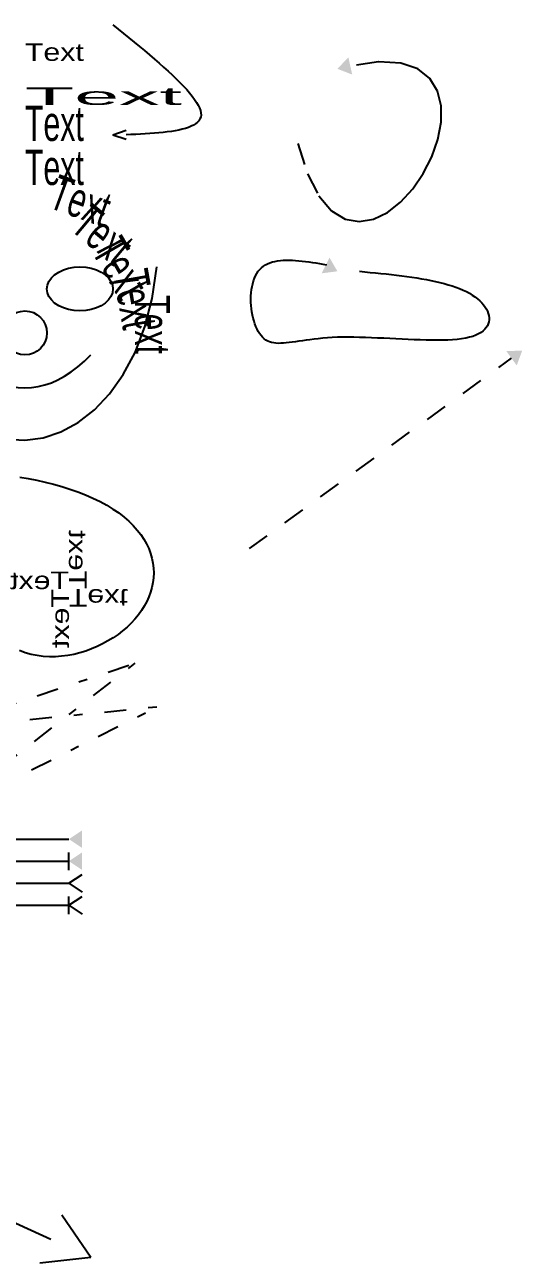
# Model space of a CAD drawing. Extents: x 0.8 to 85.3, y 0.7 to 76.2.
# Drawn here: x 56.6 to 85.3, y 4.5 to 75.9 of the extents above; entities that cross this region are included whole.
import ezdxf

# ---------------------------------------------------------------- set-up
doc = ezdxf.new("R2010")
doc.units = 0
doc.linetypes.add('FCJDASH1', pattern=[2.54, 1.27, -1.27])
doc.linetypes.add('FCJDASH4', pattern=[4.318, 0.508, -1.27, 1.27, -1.27])
doc.layers.add('L00_', color=7, linetype='CONTINUOUS')
doc.layers.add('L02_', color=1, linetype='CONTINUOUS')

msp = doc.modelspace()

# ---------------------------------------------------------------- linework, layer by layer
at = {"layer": 'L00_'}
for p, q in [((61.722, 75.946), (62.0314, 75.6947)), ((62.0314, 75.6947), (62.3398, 75.4438)), ((62.3398, 75.4438), (62.6461, 75.1938)), ((62.6461, 75.1938), (62.9494, 74.945)), ((62.9494, 74.945), (63.2486, 74.6978)), ((63.2486, 74.6978), (63.5427, 74.4528)), ((63.5427, 74.4528), (63.8306, 74.2102)), ((63.8306, 74.2102), (64.1115, 73.9704)), ((64.1115, 73.9704), (64.3842, 73.734)), ((64.3842, 73.734), (64.6477, 73.5014)), ((64.6477, 73.5014), (64.901, 73.2728)), ((64.901, 73.2728), (65.1431, 73.0488)), ((65.1431, 73.0488), (65.3729, 72.8298)), ((65.3729, 72.8298), (65.5895, 72.6161)), ((65.5895, 72.6161), (65.7918, 72.4082)), ((65.7918, 72.4082), (65.9789, 72.2066)), ((65.9789, 72.2066), (66.1496, 72.0115)), ((66.1496, 72.0115), (66.3029, 71.8235)), ((66.3029, 71.8235), (66.4379, 71.6429)), ((66.4379, 71.6429), (66.5536, 71.4701)), ((66.5536, 71.4701), (66.6488, 71.3057)), ((66.6488, 71.3057), (66.7227, 71.1499)), ((66.7227, 71.1499), (66.7741, 71.0032)), ((66.7741, 71.0032), (66.802, 70.866)), ((66.802, 70.866), (66.8058, 70.7386)), ((66.2329, 70.0899), (66.0776, 70.027)), ((66.3718, 70.1594), (66.2329, 70.0899)), ((66.4934, 70.236), (66.3718, 70.1594)), ((66.5967, 70.32), (66.4934, 70.236)), ((66.6806, 70.4118), (66.5967, 70.32)), ((66.7441, 70.5119), (66.6806, 70.4118)), ((66.7862, 70.6207), (66.7441, 70.5119)), ((66.8058, 70.7386), (66.7862, 70.6207)), ((62.7616, 69.6093), (62.484, 69.596)), ((63.0383, 69.623), (62.7616, 69.6093)), ((63.3128, 69.6375), (63.0383, 69.623)), ((63.5844, 69.6533), (63.3128, 69.6375)), ((63.8518, 69.6708), (63.5844, 69.6533)), ((64.1142, 69.6903), (63.8518, 69.6708)), ((64.3704, 69.7122), (64.1142, 69.6903)), ((64.6195, 69.7371), (64.3704, 69.7122)), ((64.8604, 69.7653), (64.6195, 69.7371)), ((65.0922, 69.7972), (64.8604, 69.7653)), ((65.3137, 69.8332), (65.0922, 69.7972)), ((65.5241, 69.8738), (65.3137, 69.8332)), ((65.7222, 69.9194), (65.5241, 69.8738)), ((65.907, 69.9703), (65.7222, 69.9194)), ((66.0776, 70.027), (65.907, 69.9703)), ((56.3446, 49.8353), (56.8323, 49.7593)), ((56.8323, 49.7593), (57.3215, 49.6674)), ((57.3215, 49.6674), (57.8096, 49.5601)), ((57.8096, 49.5601), (58.294, 49.4381)), ((58.294, 49.4381), (58.772, 49.302)), ((58.772, 49.302), (59.2411, 49.1524)), ((59.2411, 49.1524), (59.6987, 48.9899)), ((59.6987, 48.9899), (60.1422, 48.8151)), ((60.1422, 48.8151), (60.5688, 48.6288)), ((60.5688, 48.6288), (60.9761, 48.4314)), ((60.9761, 48.4314), (61.3613, 48.2236)), ((61.3613, 48.2236), (61.722, 48.006)), ((61.722, 48.006), (62.0559, 47.7793)), ((62.0559, 47.7793), (62.363, 47.5441)), ((62.363, 47.5441), (62.6435, 47.3012)), ((62.6435, 47.3012), (62.8977, 47.0512)), ((62.8977, 47.0512), (63.1261, 46.7949)), ((63.1261, 46.7949), (63.329, 46.533)), ((63.329, 46.533), (63.5066, 46.2661)), ((63.5066, 46.2661), (63.6593, 45.995)), ((63.6593, 45.995), (63.7875, 45.7203)), ((63.7875, 45.7203), (63.8915, 45.4429)), ((63.8915, 45.4429), (63.9716, 45.1633)), ((63.9716, 45.1633), (64.0281, 44.8823)), ((64.0281, 44.8823), (64.0615, 44.6006)), ((64.072, 44.3189), (64.0599, 44.0378)), ((64.0615, 44.6006), (64.072, 44.3189)), ((64.0256, 43.7582), (63.9695, 43.4807)), ((64.0599, 44.0378), (64.0256, 43.7582)), ((63.7929, 42.9347), (63.6731, 42.6677)), ((63.8918, 43.2059), (63.7929, 42.9347)), ((63.9695, 43.4807), (63.8918, 43.2059)), ((63.5328, 42.4057), (63.3723, 42.1492)), ((63.6731, 42.6677), (63.5328, 42.4057)), ((62.992, 41.656), (62.773, 41.4207)), ((63.1919, 41.8991), (62.992, 41.656)), ((63.3723, 42.1492), (63.1919, 41.8991)), ((62.0138, 40.7709), (61.7308, 40.5763)), ((62.2827, 40.9772), (62.0138, 40.7709)), ((62.5362, 41.1941), (62.2827, 40.9772)), ((62.773, 41.4207), (62.5362, 41.1941)), ((60.81, 40.0719), (60.4833, 39.9336)), ((61.1276, 40.2258), (60.81, 40.0719)), ((61.435, 40.3942), (61.1276, 40.2258)), ((61.7308, 40.5763), (61.435, 40.3942)), ((56.6616, 39.7162), (56.3266, 39.8403)), ((57.003, 39.6193), (56.6616, 39.7162)), ((57.3494, 39.5486), (57.003, 39.6193)), ((57.6996, 39.5032), (57.3494, 39.5486)), ((58.0523, 39.4822), (57.6996, 39.5032)), ((58.4061, 39.4844), (58.0523, 39.4822)), ((58.7599, 39.5091), (58.4061, 39.4844)), ((59.1124, 39.5551), (58.7599, 39.5091)), ((59.4623, 39.6216), (59.1124, 39.5551)), ((59.8082, 39.7074), (59.4623, 39.6216)), ((60.149, 39.8118), (59.8082, 39.7074)), ((60.4833, 39.9336), (60.149, 39.8118)), ((4.572, 28.956), (59.182, 28.956)), ((4.572, 27.686), (59.182, 27.686)), ((4.572, 26.416), (59.182, 26.416)), ((4.572, 25.146), (59.182, 25.146))]:
    msp.add_line(p, q, dxfattribs=at)
at = {"layer": 'L00_', "linetype": 'FCJDASH1'}
msp.add_line((69.596, 45.72), (84.7273, 56.7024), dxfattribs=at)
msp.add_lwpolyline([(72.39, 69.088), (72.9442, 67.3512), (73.6, 66.075), (74.3336, 65.2169), (75.1209, 64.7347), (75.9378, 64.586), (76.7604, 64.7284), (77.5646, 65.1196), (78.3264, 65.7172), (79.0218, 66.4789), (79.6268, 67.3622), (80.1173, 68.3249), (80.4695, 69.3245), (80.6591, 70.3188), (80.6623, 71.2653), (80.4549, 72.1217), (80.0131, 72.8457), (79.3127, 73.3948), (78.3298, 73.7268), (77.0403, 73.7992), (75.4202, 73.5697)], dxfattribs=at)
at = {"layer": 'L00_'}
for points in [[(61.722, 69.596), (62.4807, 69.8597)], [(61.722, 69.596), (62.4872, 69.3518)], [(49.022, 61.976), (49.2954, 59.9943), (49.723, 58.2384), (50.2879, 56.7053), (50.9727, 55.3923), (51.7604, 54.2965), (52.6339, 53.4149), (53.5759, 52.7448), (54.5694, 52.2834), (55.5971, 52.0276), (56.642, 51.9748), (57.6869, 52.1219), (58.7146, 52.4662), (59.7081, 53.0049), (60.6501, 53.735), (61.5236, 54.6537), (62.3113, 55.7581), (62.9961, 57.0454), (63.561, 58.5127), (63.9886, 60.1572), (64.262, 61.976)], [(52.832, 56.896), (53.213, 56.5341), (53.594, 56.2102), (53.975, 55.9245), (54.356, 55.6768), (54.737, 55.4673), (55.118, 55.2958), (55.499, 55.1625), (55.88, 55.0672), (56.261, 55.0101), (56.642, 54.991), (57.023, 55.0101), (57.404, 55.0672), (57.785, 55.1625), (58.166, 55.2958), (58.547, 55.4673), (58.928, 55.6768), (59.309, 55.9245), (59.69, 56.2102), (60.071, 56.5341), (60.452, 56.896)], [(59.182, 27.178), (59.182, 28.194)], [(59.182, 26.416), (59.944, 26.924)], [(59.182, 26.416), (59.944, 25.908)], [(59.182, 25.146), (59.944, 25.654)], [(59.182, 24.638), (59.182, 25.654)], [(59.182, 25.146), (59.944, 24.638)]]:
    msp.add_lwpolyline(points, dxfattribs=at)
msp.add_lwpolyline([(61.722, 60.706), (61.6931, 60.4855), (61.6071, 60.2716), (61.4668, 60.071), (61.2763, 59.8897), (61.0415, 59.7331), (60.7695, 59.6061), (60.4685, 59.5126), (60.1478, 59.4553), (59.817, 59.436), (59.4862, 59.4553), (59.1655, 59.5126), (58.8645, 59.6061), (58.5925, 59.7331), (58.3577, 59.8897), (58.1672, 60.071), (58.0269, 60.2716), (57.9409, 60.4855), (57.912, 60.706), (57.9409, 60.9265), (58.0269, 61.1404), (58.1672, 61.341), (58.3577, 61.5223), (58.5925, 61.6789), (58.8645, 61.8059), (59.1655, 61.8994), (59.4862, 61.9567), (59.817, 61.976), (60.1478, 61.9567), (60.4685, 61.8994), (60.7695, 61.8059), (61.0415, 61.6789), (61.2763, 61.5223), (61.4668, 61.341), (61.6071, 61.1404), (61.6931, 60.9265)], close=True, dxfattribs=at)
at = {"layer": 'L00_', "const_width": 1.27}
msp.add_lwpolyline([(59.817, 60.071), (59.817, 60.071)], dxfattribs=at)
at = {"layer": 'L00_', "linetype": 'FCJDASH4'}
msp.add_lwpolyline([(51.562, 35.306), (62.992, 39.116), (51.562, 30.226), (64.262, 36.576)], close=True, dxfattribs=at)
at = {"layer": 'L00_'}
msp.add_circle((56.642, 58.166), 1.27, dxfattribs=at)
for points in [[(74.676, 73.406), (75.3111, 74.0659), (75.5294, 73.0736)], [(85.344, 57.15), (85.0257, 56.2913), (84.4289, 57.1135)], [(59.182, 28.956), (59.944, 28.448), (59.944, 29.464)], [(59.182, 27.686), (59.944, 27.178), (59.944, 28.194)]]:
    msp.add_solid(points, dxfattribs=at)
at = {"layer": 'L02_', "linetype": 'FCJDASH1'}
for p, q in [((70.6507, 62.158), (70.7845, 62.2133)), ((70.7845, 62.2133), (70.9256, 62.2591)), ((70.9256, 62.2591), (71.0735, 62.296)), ((71.0735, 62.296), (71.2278, 62.3246)), ((71.2278, 62.3246), (71.3882, 62.3452)), ((71.3882, 62.3452), (71.5542, 62.3586)), ((71.5542, 62.3586), (71.7254, 62.3651)), ((71.7254, 62.3651), (71.9014, 62.3654)), ((71.9014, 62.3654), (72.0819, 62.3599)), ((72.0819, 62.3599), (72.2663, 62.3491)), ((72.2663, 62.3491), (72.4544, 62.3336)), ((72.4544, 62.3336), (72.6457, 62.314)), ((72.6457, 62.314), (72.8398, 62.2906)), ((72.8398, 62.2906), (73.0363, 62.2642)), ((73.0363, 62.2642), (73.2348, 62.2351)), ((73.2348, 62.2351), (73.435, 62.2039)), ((73.435, 62.2039), (73.6363, 62.1711)), ((73.6363, 62.1711), (73.8385, 62.1373)), ((69.8858, 61.3211), (69.9492, 61.4654)), ((69.9492, 61.4654), (70.0219, 61.5994)), ((70.0219, 61.5994), (70.104, 61.722)), ((70.104, 61.722), (70.1957, 61.8323)), ((70.1957, 61.8323), (70.2966, 61.9305)), ((70.2966, 61.9305), (70.4063, 62.0172)), ((70.4063, 62.0172), (70.5245, 62.0928)), ((70.5245, 62.0928), (70.6507, 62.158)), ((73.8385, 62.1373), (74.041, 62.103)), ((75.946, 61.722), (76.2566, 61.6918)), ((76.2566, 61.6918), (76.5667, 61.6614)), ((76.5667, 61.6614), (76.8759, 61.6305)), ((76.8759, 61.6305), (77.1836, 61.5989)), ((77.1836, 61.5989), (77.4894, 61.5663)), ((77.4894, 61.5663), (77.7928, 61.5326)), ((77.7928, 61.5326), (78.0933, 61.4974)), ((78.0933, 61.4974), (78.3905, 61.4606)), ((78.3905, 61.4606), (78.6838, 61.4219)), ((69.721, 60.6634), (69.7493, 60.8377)), ((69.7493, 60.8377), (69.786, 61.0061)), ((69.786, 61.0061), (69.8315, 61.1677)), ((69.8315, 61.1677), (69.8858, 61.3211)), ((78.6838, 61.4219), (78.9728, 61.381)), ((78.9728, 61.381), (79.257, 61.3378)), ((79.257, 61.3378), (79.5359, 61.292)), ((79.5359, 61.292), (79.809, 61.2433)), ((79.809, 61.2433), (80.0759, 61.1915)), ((80.0759, 61.1915), (80.3361, 61.1364)), ((80.3361, 61.1364), (80.5891, 61.0778)), ((80.5891, 61.0778), (80.8344, 61.0153)), ((80.8344, 61.0153), (81.0715, 60.9488)), ((81.0715, 60.9488), (81.3, 60.8781)), ((81.3, 60.8781), (81.5194, 60.8028)), ((81.5194, 60.8028), (81.7291, 60.7228)), ((69.6854, 60.1173), (69.6893, 60.3021)), ((69.6893, 59.9312), (69.6854, 60.1173)), ((69.6893, 60.3021), (69.7011, 60.4845)), ((69.7011, 60.4845), (69.721, 60.6634)), ((81.7291, 60.7228), (81.9288, 60.6379)), ((81.9288, 60.6379), (82.1179, 60.5477)), ((82.1179, 60.5477), (82.296, 60.452)), ((82.296, 60.452), (82.4626, 60.3508)), ((82.4626, 60.3508), (82.6172, 60.2445)), ((82.6172, 60.2445), (82.7597, 60.1338)), ((82.7597, 60.1338), (82.8896, 60.0194)), ((69.7007, 59.745), (69.6893, 59.9312)), ((69.7195, 59.5598), (69.7007, 59.745)), ((69.7455, 59.3767), (69.7195, 59.5598)), ((69.7784, 59.1969), (69.7455, 59.3767)), ((82.8896, 60.0194), (83.0065, 59.9017)), ((83.0065, 59.9017), (83.1101, 59.7816)), ((83.1101, 59.7816), (83.2, 59.6595)), ((83.2, 59.6595), (83.276, 59.5363)), ((83.276, 59.5363), (83.3376, 59.4124)), ((83.3376, 59.4124), (83.3844, 59.2885)), ((69.8182, 59.0215), (69.7784, 59.1969)), ((69.8645, 58.8516), (69.8182, 59.0215)), ((69.9173, 58.6884), (69.8645, 58.8516)), ((69.9763, 58.5329), (69.9173, 58.6884)), ((83.3855, 58.6916), (83.3366, 58.5812)), ((83.3844, 59.2885), (83.4162, 59.1653)), ((83.4176, 58.8059), (83.3855, 58.6916)), ((83.4162, 59.1653), (83.4326, 59.0433)), ((83.4332, 58.9233), (83.4176, 58.8059)), ((83.4326, 59.0433), (83.4332, 58.9233)), ((70.0413, 58.3864), (69.9763, 58.5329)), ((70.1122, 58.2499), (70.0413, 58.3864)), ((70.1887, 58.1246), (70.1122, 58.2499)), ((70.2707, 58.0116), (70.1887, 58.1246)), ((70.358, 57.912), (70.2707, 58.0116)), ((70.4505, 57.8267), (70.358, 57.912)), ((74.1023, 57.881), (73.8332, 57.8586)), ((74.3831, 57.8991), (74.1023, 57.881)), ((74.676, 57.912), (74.3831, 57.8991)), ((74.9809, 57.9191), (74.676, 57.912)), ((75.2968, 57.9209), (74.9809, 57.9191)), ((75.6224, 57.918), (75.2968, 57.9209)), ((75.9562, 57.9109), (75.6224, 57.918)), ((76.297, 57.9004), (75.9562, 57.9109)), ((76.6434, 57.8872), (76.297, 57.9004)), ((76.994, 57.8718), (76.6434, 57.8872)), ((82.296, 57.912), (82.0797, 57.8644)), ((82.4925, 57.9689), (82.296, 57.912)), ((82.6693, 58.0347), (82.4925, 57.9689)), ((82.8268, 58.1088), (82.6693, 58.0347)), ((82.9653, 58.1906), (82.8268, 58.1088)), ((83.0852, 58.2793), (82.9653, 58.1906)), ((83.1868, 58.3744), (83.0852, 58.2793)), ((83.2705, 58.4753), (83.1868, 58.3744)), ((83.3366, 58.5812), (83.2705, 58.4753)), ((70.5483, 57.7551), (70.4505, 57.8267)), ((70.6518, 57.6963), (70.5483, 57.7551)), ((70.7614, 57.6496), (70.6518, 57.6963)), ((70.8772, 57.614), (70.7614, 57.6496)), ((70.9996, 57.5886), (70.8772, 57.614)), ((71.1289, 57.5727), (70.9996, 57.5886)), ((71.2655, 57.5654), (71.1289, 57.5727)), ((71.4095, 57.5657), (71.2655, 57.5654)), ((71.5613, 57.5729), (71.4095, 57.5657)), ((71.7213, 57.5861), (71.5613, 57.5729)), ((71.8896, 57.6045), (71.7213, 57.5861)), ((72.0667, 57.627), (71.8896, 57.6045)), ((72.2528, 57.6531), (72.0667, 57.627)), ((72.4482, 57.6816), (72.2528, 57.6531)), ((72.6532, 57.7119), (72.4482, 57.6816)), ((72.8682, 57.743), (72.6532, 57.7119)), ((73.0933, 57.774), (72.8682, 57.743)), ((73.329, 57.8042), (73.0933, 57.774)), ((73.5756, 57.8327), (73.329, 57.8042)), ((73.8332, 57.8586), (73.5756, 57.8327)), ((77.3475, 57.8549), (76.994, 57.8718)), ((77.7026, 57.8371), (77.3475, 57.8549)), ((78.0578, 57.8192), (77.7026, 57.8371)), ((78.4119, 57.8018), (78.0578, 57.8192)), ((78.7635, 57.7854), (78.4119, 57.8018)), ((79.1112, 57.7708), (78.7635, 57.7854)), ((79.4538, 57.7587), (79.1112, 57.7708)), ((79.7897, 57.7495), (79.4538, 57.7587)), ((80.1178, 57.7441), (79.7897, 57.7495)), ((80.4366, 57.743), (80.1178, 57.7441)), ((80.7449, 57.747), (80.4366, 57.743)), ((81.0411, 57.7566), (80.7449, 57.747)), ((81.3241, 57.7725), (81.0411, 57.7566)), ((81.5924, 57.7953), (81.3241, 57.7725)), ((81.8448, 57.8257), (81.5924, 57.7953)), ((82.0797, 57.8644), (81.8448, 57.8257))]:
    msp.add_line(p, q, dxfattribs=at)
at = {"layer": 'L02_'}
msp.add_line((48.7943, 10.1249), (58.1397, 5.8771), dxfattribs=at)
for points in [[(60.452, 4.826), (58.7703, 7.2645)], [(60.452, 4.826), (57.509, 4.4897)]]:
    msp.add_lwpolyline(points, dxfattribs=at)
msp.add_solid([(74.676, 61.722), (73.7676, 61.6054), (74.219, 62.5156)], dxfattribs=at)

# ---------------------------------------------------------------- texts
at = {"layer": 'L00_'}
for height, width, p in [(1.016, 1.2857, (56.642, 73.8632)), (1.016, 3.4286, (56.642, 71.3232)), (2.032, 0.6429, (56.642, 69.2404)), (2.032, 0.6429, (56.642, 66.7004))]:
    msp.add_text('Text', height=height, dxfattribs=dict(at, width=width)).set_placement(p)
at = {"layer": 'L00_', "width": 0.6429}
for rotation, p in [(-20, (57.912, 65.4304)), (-40, (59.182, 64.1604)), (-60, (60.452, 62.8904)), (-80, (61.722, 61.6204)), (-90, (62.992, 60.3504))]:
    msp.add_text('Text', height=2.032, rotation=rotation, dxfattribs=at).set_placement(p)
at = {"layer": 'L00_', "text_generation_flag": 2, "width": 1.2857}
for rotation in [270, 90, 180]:
    msp.add_text('Text', height=1.016, rotation=rotation, dxfattribs=at).set_placement((59.182, 43.3832))
msp.add_text('Text', height=1.016, dxfattribs=at).set_placement((59.182, 43.3832))

doc.saveas('drawing.dxf')
